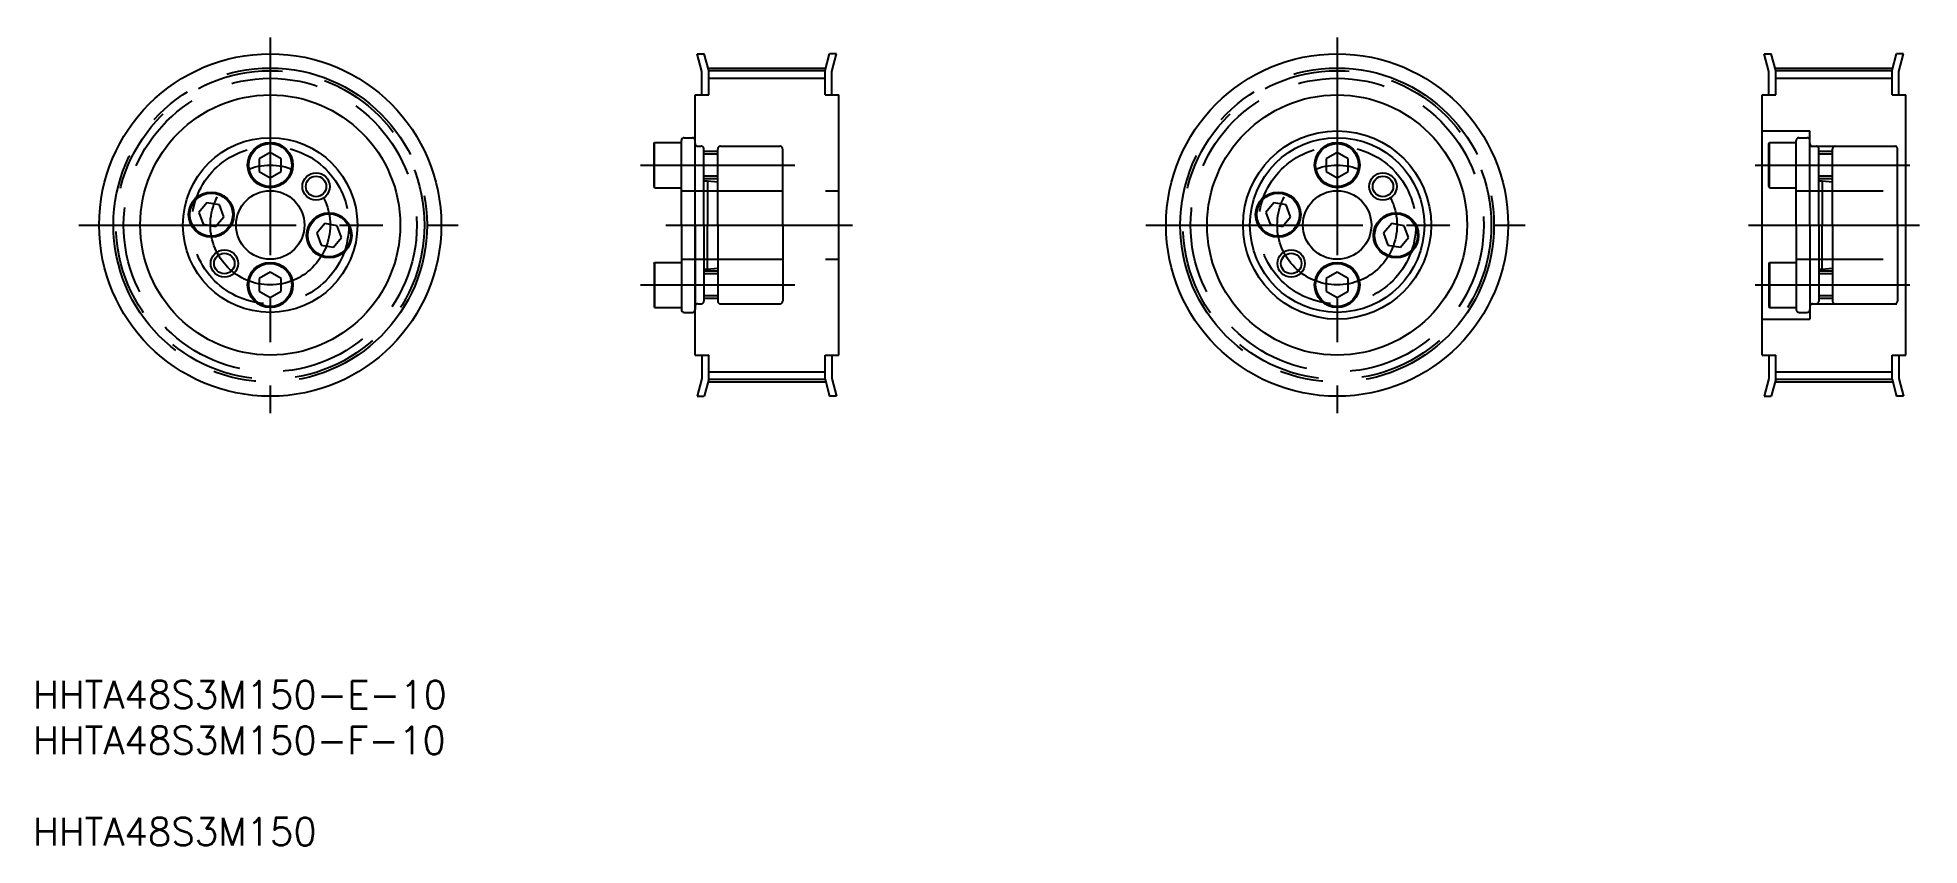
# Model space of a CAD drawing. Extents: x 16 to 291, y 12 to 129.
import ezdxf

# ---------------------------------------------------------------- set-up
doc = ezdxf.new("R2010")
doc.units = 0
doc.header["$PDMODE"] = 1
doc.linetypes.add('CENTER', pattern=[50.8, 31.75, -6.35, 6.35, -6.35])
doc.linetypes.add('DASHED', pattern=[19.05, 12.7, -6.35])
doc.layers.get('0').update_dxf_attribs({"linetype": 'CONTINUOUS'})
doc.layers.add('CENTER', color=1, linetype='CENTER')
doc.styles.add('MISUMI', font='txt.shx')

# ---------------------------------------------------------------- blocks, each defined once
blk = doc.blocks.new('*U5')
at = {"color": 7, "linetype": 'CONTINUOUS', "style": 'MISUMI'}
for s, p in [('HHTA48S3M150-E-10', (15.05, 31.56)), ('HHTA48S3M150-F-10', (15.05, 24.9)), ('HHTA48S3M150', (15.05, 11.56))]:
    blk.add_text(s, height=4, dxfattribs=at).set_placement(p)

msp = doc.modelspace()

# ---------------------------------------------------------------- linework, layer by layer
at = {"color": 7, "linetype": 'CONTINUOUS'}
for p, q in [((112.83, 124.55), (112.13, 127.14)), ((112.13, 127.14), (113.17, 127.14)), ((113.83, 124.68), (113.17, 127.14)), ((130.83, 124.68), (131.49, 127.14)), ((132.52, 127.14), (131.49, 127.14)), ((131.83, 124.55), (132.52, 127.14)), ((268.77, 124.55), (268.07, 127.14)), ((268.07, 127.14), (269.1, 127.14)), ((269.77, 124.68), (269.1, 127.14)), ((286.77, 124.68), (287.43, 127.14)), ((288.46, 127.14), (287.43, 127.14)), ((287.77, 124.55), (288.46, 127.14)), ((112.83, 121.14), (112.83, 124.55)), ((113.83, 124.68), (130.83, 124.68)), ((113.83, 121.14), (113.83, 124.68)), ((130.83, 121.14), (130.83, 124.68)), ((131.83, 121.14), (131.83, 124.55)), ((268.77, 121.14), (268.77, 124.55)), ((269.77, 124.68), (286.77, 124.68)), ((269.77, 121.14), (269.77, 124.68)), ((286.77, 121.14), (286.77, 124.68)), ((287.77, 121.14), (287.77, 124.55)), ((111.83, 83.14), (111.83, 121.14)), ((111.83, 121.14), (113.83, 121.14)), ((130.83, 121.14), (132.83, 121.14)), ((132.83, 83.14), (132.83, 121.14)), ((267.77, 83.14), (267.77, 121.14)), ((267.77, 121.14), (269.77, 121.14)), ((286.77, 121.14), (288.77, 121.14)), ((288.77, 83.14), (288.77, 121.14)), ((105.83, 114.03), (105.92, 114.19)), ((105.83, 107.76), (105.83, 114.03)), ((105.92, 107.59), (105.92, 114.19)), ((105.92, 114.19), (109.83, 114.19)), ((109.83, 102.14), (109.83, 114.49)), ((109.83, 107.59), (109.83, 114.19)), ((109.83, 108.89), (109.83, 112.89)), ((110.23, 114.89), (111.43, 114.89)), ((111.83, 102.14), (111.83, 114.49)), ((49.73, 112.74), (48.13, 111.82)), ((48.13, 111.82), (48.13, 109.97)), ((51.33, 111.82), (49.73, 112.74)), ((51.33, 109.97), (51.33, 111.82)), ((205.67, 112.74), (204.07, 111.82)), ((204.07, 111.82), (204.07, 109.97)), ((207.27, 111.82), (205.67, 112.74)), ((207.27, 109.97), (207.27, 111.82)), ((48.13, 109.97), (49.73, 109.05)), ((49.73, 109.05), (51.33, 109.97)), ((105.83, 107.76), (105.92, 107.59)), ((105.92, 107.59), (109.83, 107.59)), ((109.83, 108.32), (109.83, 108.32)), ((204.07, 109.97), (205.67, 109.05)), ((205.67, 109.05), (207.27, 109.97)), ((40.48, 105.4), (39.29, 103.98)), ((42.3, 105.08), (40.48, 105.4)), ((42.93, 103.34), (42.3, 105.08)), ((109.83, 105.23), (109.83, 105.23)), ((196.42, 105.4), (195.23, 103.98)), ((198.24, 105.08), (196.42, 105.4)), ((198.87, 103.34), (198.24, 105.08)), ((39.29, 103.98), (39.92, 102.25)), ((39.92, 102.25), (41.74, 101.93)), ((41.74, 101.93), (42.93, 103.34)), ((57.71, 102.36), (56.53, 100.95)), ((59.53, 102.04), (57.71, 102.36)), ((60.16, 100.3), (59.53, 102.04)), ((109.83, 102.14), (109.83, 89.79)), ((111.83, 102.14), (111.83, 89.79)), ((195.23, 103.98), (195.86, 102.25)), ((195.86, 102.25), (197.68, 101.93)), ((197.68, 101.93), (198.87, 103.34)), ((213.65, 102.36), (212.46, 100.95)), ((215.47, 102.04), (213.65, 102.36)), ((216.1, 100.3), (215.47, 102.04)), ((56.53, 100.95), (57.16, 99.21)), ((57.16, 99.21), (58.98, 98.89)), ((58.98, 98.89), (60.16, 100.3)), ((212.46, 100.95), (213.1, 99.21)), ((213.1, 99.21), (214.92, 98.89)), ((214.92, 98.89), (216.1, 100.3)), ((105.83, 96.53), (105.92, 96.69)), ((105.83, 96.53), (105.83, 90.26)), ((105.92, 96.69), (109.83, 96.69)), ((105.92, 96.69), (105.92, 90.09)), ((109.83, 96.69), (109.83, 90.09)), ((49.73, 95.24), (48.13, 94.32)), ((48.13, 94.32), (48.13, 92.47)), ((51.33, 94.32), (49.73, 95.24)), ((51.33, 92.47), (51.33, 94.32)), ((109.83, 95.39), (109.83, 91.39)), ((205.67, 95.24), (204.07, 94.32)), ((204.07, 94.32), (204.07, 92.47)), ((207.27, 94.32), (205.67, 95.24)), ((207.27, 92.47), (207.27, 94.32)), ((48.13, 92.47), (49.73, 91.55)), ((49.73, 91.55), (51.33, 92.47)), ((204.07, 92.47), (205.67, 91.55)), ((205.67, 91.55), (207.27, 92.47)), ((105.83, 90.26), (105.92, 90.09)), ((105.92, 90.09), (109.83, 90.09)), ((110.23, 89.39), (111.43, 89.39)), ((111.83, 83.14), (113.83, 83.14)), ((112.83, 83.14), (112.83, 79.74)), ((113.83, 79.61), (113.83, 83.14)), ((130.83, 79.61), (130.83, 83.14)), ((130.83, 83.14), (132.83, 83.14)), ((131.83, 83.14), (131.83, 79.74)), ((267.77, 83.14), (269.77, 83.14)), ((268.77, 83.14), (268.77, 79.74)), ((269.77, 79.61), (269.77, 83.14)), ((286.77, 79.61), (286.77, 83.14)), ((286.77, 83.14), (288.77, 83.14)), ((287.77, 83.14), (287.77, 79.74)), ((112.83, 79.74), (112.13, 77.14)), ((112.13, 77.14), (113.17, 77.14)), ((113.83, 79.61), (113.17, 77.14)), ((113.83, 79.61), (130.83, 79.61)), ((130.83, 79.61), (131.49, 77.14)), ((132.52, 77.14), (131.49, 77.14)), ((131.83, 79.74), (132.52, 77.14)), ((268.77, 79.74), (268.07, 77.14)), ((268.07, 77.14), (269.1, 77.14)), ((269.77, 79.61), (269.1, 77.14)), ((269.77, 79.61), (286.77, 79.61)), ((286.77, 79.61), (287.43, 77.14)), ((288.46, 77.14), (287.43, 77.14)), ((287.77, 79.74), (288.46, 77.14))]:
    msp.add_line(p, q, dxfattribs=at)
at = {"color": 3, "linetype": 'CONTINUOUS'}
for p, q in [((113.83, 123.57), (130.83, 123.57)), ((269.77, 123.57), (286.77, 123.57)), ((113.83, 80.72), (130.83, 80.72)), ((269.77, 80.72), (286.77, 80.72))]:
    msp.add_line(p, q, dxfattribs=at)
at = {"color": 3, "linetype": 'DASHED'}
for p, q in [((267.77, 115.89), (274.77, 115.89)), ((274.77, 113.64), (274.77, 115.89)), ((112.24, 113.64), (112.73, 113.64)), ((113.13, 102.14), (113.13, 113.24)), ((115.13, 112.89), (113.13, 112.89)), ((115.13, 102.14), (115.13, 113.24)), ((115.53, 113.64), (124.23, 113.64)), ((124.63, 102.14), (124.63, 113.24)), ((268.77, 114.03), (268.86, 114.19)), ((268.77, 107.76), (268.77, 114.03)), ((268.86, 107.59), (268.86, 114.19)), ((268.86, 114.19), (272.77, 114.19)), ((272.77, 102.14), (272.77, 114.49)), ((272.77, 107.59), (272.77, 114.19)), ((272.77, 108.89), (272.77, 112.89)), ((273.17, 114.89), (274.37, 114.89)), ((274.77, 102.14), (274.77, 114.49)), ((274.77, 113.64), (288.77, 113.64)), ((275.18, 113.64), (275.67, 113.64)), ((276.07, 102.14), (276.07, 113.24)), ((278.07, 112.89), (276.07, 112.89)), ((278.07, 102.14), (278.07, 113.24)), ((278.47, 113.64), (287.17, 113.64)), ((287.57, 102.14), (287.57, 113.24)), ((115.13, 112.49), (113.13, 112.49)), ((278.07, 112.49), (276.07, 112.49)), ((115.13, 109.29), (113.13, 109.29)), ((115.13, 108.89), (113.13, 108.89)), ((113.13, 108.59), (113.63, 108.59)), ((113.63, 108.59), (113.63, 102.14)), ((113.63, 108.59), (115.13, 108.44)), ((268.77, 107.76), (268.86, 107.59)), ((268.86, 107.59), (272.77, 107.59)), ((272.77, 108.32), (272.77, 108.32)), ((278.07, 109.29), (276.07, 109.29)), ((278.07, 108.89), (276.07, 108.89)), ((276.07, 108.59), (276.56, 108.59)), ((276.56, 108.59), (276.56, 102.14)), ((276.56, 108.59), (278.07, 108.44)), ((109.83, 107.14), (124.63, 107.14)), ((111.83, 107.14), (132.83, 107.14)), ((272.77, 107.14), (287.57, 107.14)), ((272.77, 105.23), (272.77, 105.23)), ((113.13, 102.14), (113.13, 91.04)), ((113.63, 95.69), (113.63, 102.14)), ((115.13, 102.14), (115.13, 91.04)), ((124.63, 102.14), (124.63, 91.04)), ((272.77, 102.14), (272.77, 89.79)), ((274.77, 102.14), (274.77, 89.79)), ((276.07, 102.14), (276.07, 91.04)), ((276.56, 95.69), (276.56, 102.14)), ((278.07, 102.14), (278.07, 91.04)), ((287.57, 102.14), (287.57, 91.04)), ((109.83, 97.14), (124.63, 97.14)), ((111.83, 97.14), (132.83, 97.14)), ((268.77, 96.53), (268.86, 96.69)), ((268.77, 96.53), (268.77, 90.26)), ((268.86, 96.69), (272.77, 96.69)), ((268.86, 96.69), (268.86, 90.09)), ((272.77, 97.14), (287.57, 97.14)), ((272.77, 96.69), (272.77, 90.09)), ((113.13, 95.69), (113.63, 95.69)), ((115.13, 95.39), (113.13, 95.39)), ((115.13, 94.99), (113.13, 94.99)), ((113.63, 95.69), (115.13, 95.84)), ((272.77, 95.39), (272.77, 91.39)), ((276.07, 95.69), (276.56, 95.69)), ((278.07, 95.39), (276.07, 95.39)), ((278.07, 94.99), (276.07, 94.99)), ((276.56, 95.69), (278.07, 95.84)), ((115.13, 91.79), (113.13, 91.79)), ((115.13, 91.39), (113.13, 91.39)), ((278.07, 91.79), (276.07, 91.79)), ((278.07, 91.39), (276.07, 91.39)), ((112.24, 90.64), (112.73, 90.64)), ((115.53, 90.64), (124.23, 90.64)), ((267.77, 88.39), (274.77, 88.39)), ((268.77, 90.26), (268.86, 90.09)), ((268.86, 90.09), (272.77, 90.09)), ((273.17, 89.39), (274.37, 89.39)), ((274.77, 90.64), (274.77, 88.39)), ((274.77, 90.64), (288.77, 90.64)), ((275.18, 90.64), (275.67, 90.64)), ((278.47, 90.64), (287.17, 90.64))]:
    msp.add_line(p, q, dxfattribs=at)
at = {"color": 7, "linetype": 'CONTINUOUS'}
for centre, radius in [((49.73, 102.14), 25), ((205.67, 102.14), 25), ((49.73, 102.14), 19), ((205.67, 102.14), 19), ((205.67, 102.14), 13.75), ((49.73, 102.14), 12.75), ((49.73, 110.89), 3.3), ((49.73, 110.89), 3.14), ((205.67, 102.14), 12.75), ((205.67, 110.89), 3.3), ((205.67, 110.89), 3.14), ((56.43, 107.77), 1.5), ((212.37, 107.77), 2), ((212.37, 107.77), 1.5), ((49.73, 102.14), 5), ((197.05, 103.66), 3.3), ((197.05, 103.66), 3.14), ((205.67, 102.14), 5), ((58.35, 100.63), 3.3), ((58.35, 100.63), 3.14), ((214.28, 100.63), 3.3), ((214.28, 100.63), 3.14), ((43.03, 96.52), 1.5), ((49.73, 93.39), 3.3), ((49.73, 93.39), 3.14), ((198.96, 96.52), 2), ((198.96, 96.52), 1.5), ((205.67, 93.39), 3.3), ((205.67, 93.39), 3.14)]:
    msp.add_circle(centre, radius, dxfattribs=at)
at = {"color": 3, "linetype": 'DASHED'}
for centre, radius in [((49.73, 102.14), 22.53), ((205.67, 102.14), 22.53), ((49.73, 102.14), 21.42), ((205.67, 102.14), 21.42), ((49.73, 102.14), 11.5), ((205.67, 102.14), 11.5)]:
    msp.add_circle(centre, radius, dxfattribs=at)
at = {"color": 3}
for centre in [(56.43, 107.77), (43.03, 96.52)]:
    msp.add_circle(centre, 2, dxfattribs=at)
at = {"color": 7}
for radius in [3.3, 3.14]:
    msp.add_circle((41.11, 103.66), radius, dxfattribs=at)
at = {"color": 7, "linetype": 'CONTINUOUS'}
for centre, start, end in [((110.23, 114.49), 90, 180), ((111.43, 114.49), 0, 90), ((110.23, 89.79), 180, 270), ((111.43, 89.79), 270, 0)]:
    msp.add_arc(centre, 0.4, start, end, dxfattribs=at)
at = {"color": 3, "linetype": 'DASHED'}
for centre, radius, start, end in [((112.24, 114.05), 0.41, 180, 270), ((112.73, 113.24), 0.4, 0, 90), ((115.53, 113.24), 0.4, 90, 180), ((124.23, 113.24), 0.4, 0, 90), ((273.17, 114.49), 0.4, 90, 180), ((274.37, 114.49), 0.4, 0, 90), ((275.18, 114.05), 0.41, 180, 270), ((275.67, 113.24), 0.4, 0, 90), ((278.47, 113.24), 0.4, 90, 180), ((287.17, 113.24), 0.4, 0, 90), ((112.73, 91.04), 0.4, 270, 0), ((115.53, 91.04), 0.4, 180, 270), ((124.23, 91.04), 0.4, 270, 0), ((275.67, 91.04), 0.4, 270, 0), ((278.47, 91.04), 0.4, 180, 270), ((287.17, 91.04), 0.4, 270, 0), ((112.24, 90.23), 0.41, 90, 180), ((273.17, 89.79), 0.4, 180, 270), ((274.37, 89.79), 0.4, 270, 0), ((275.18, 90.23), 0.41, 90, 180)]:
    msp.add_arc(centre, radius, start, end, dxfattribs=at)
at = {"color": 7, "linetype": 'CONTINUOUS'}
for p in [(199.34, 126.85), (197.34, 124.35), (200.64, 121.65), (201.14, 121.65), (200.64, 113.05), (201.14, 113.05), (197.34, 110.35), (199.34, 107.85), (197.34, 106.6)]:
    msp.add_point(p, dxfattribs=at)
at = {"layer": 'CENTER', "color": 1, "linetype": 'CENTER'}
for p, q in [((49.73, 129.5), (49.73, 74.69)), ((205.67, 129.5), (205.67, 74.69)), ((113.83, 125.06), (130.83, 125.06)), ((269.77, 125.06), (286.77, 125.06)), ((103.83, 110.89), (126.43, 110.89)), ((266.77, 110.89), (289.37, 110.89)), ((21.75, 102.14), (77.22, 102.14)), ((107.54, 102.14), (134.83, 102.14)), ((177.69, 102.14), (233.16, 102.14)), ((265.77, 102.14), (290.77, 102.14)), ((103.83, 93.39), (126.43, 93.39)), ((266.77, 93.39), (289.37, 93.39)), ((113.83, 79.22), (130.83, 79.22)), ((269.77, 79.22), (286.77, 79.22))]:
    msp.add_line(p, q, dxfattribs=at)
for centre, radius in [((49.73, 102.14), 22.92), ((205.67, 102.14), 22.92), ((49.73, 102.14), 8.75), ((205.67, 102.14), 8.75)]:
    msp.add_circle(centre, radius, dxfattribs=at)

# ---------------------------------------------------------------- block references
at = {"color": 7, "linetype": 'CONTINUOUS'}
msp.add_blockref('*U5', (0, 0), dxfattribs=at)

doc.saveas('drawing.dxf')
